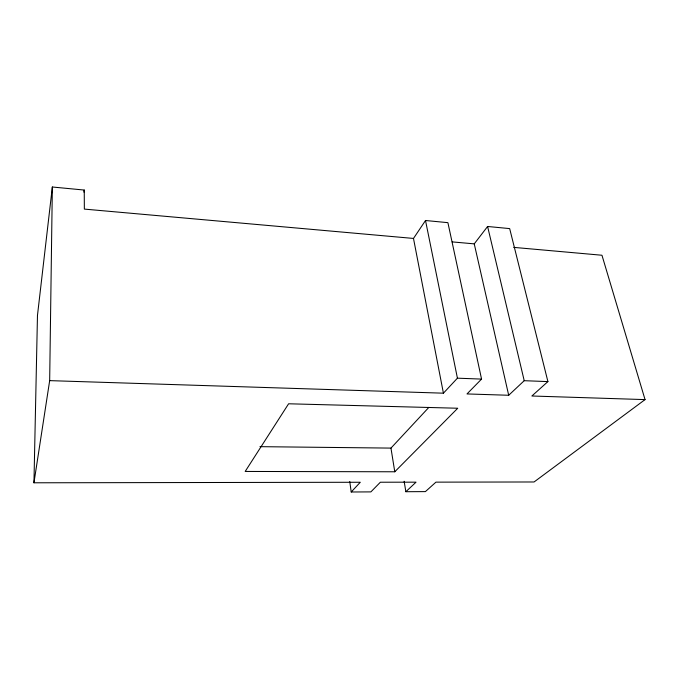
<?xml version="1.0" encoding="UTF-8"?>
<svg xmlns="http://www.w3.org/2000/svg" width="679" height="679" viewBox="0 0 679 679"><rect width="100%" height="100%" fill="white"/><g stroke="black" fill="none" stroke-linecap="round" stroke-linejoin="round"><path stroke-width="1.02" d="M349.761 481.504L351.204 491.995L360.294 482.26L33.95 482.794L49.669 380.63L52.342 187.005L84.247 190.052L84.349 209.098L413.486 238.439L425.512 220.505L447.902 222.661L481.555 379.094L466.991 393.939L508.698 395.263L524.222 380.698L547.911 381.598L509.674 228.602L487.598 226.48L474.248 243.863L508.698 395.263M33.95 482.794L37.472 315.396L52.342 187.005M83.916 192.123L84.247 190.052M259.955 446.663L390.96 448.098L428.89 407.349M49.669 380.63L443.421 393.183L457.425 378.178L481.555 379.094M394.779 471.778L457.739 408.24L288.609 403.784L245.187 471.447L394.779 471.778L390.96 448.098M404.132 481.258L405.864 491.715L416.04 482.166L380.367 482.226L370.878 491.893L351.204 491.995M547.911 381.598L531.869 396.001L645.05 399.608L601.959 255.245L513.731 247.377M645.05 399.608L534.059 481.98L435.943 482.141L425.394 491.613L405.864 491.715M452.197 241.894L474.248 243.863M487.598 226.48L524.222 380.698M425.512 220.505L457.425 378.178M413.486 238.439L443.421 393.183"/></g></svg>
